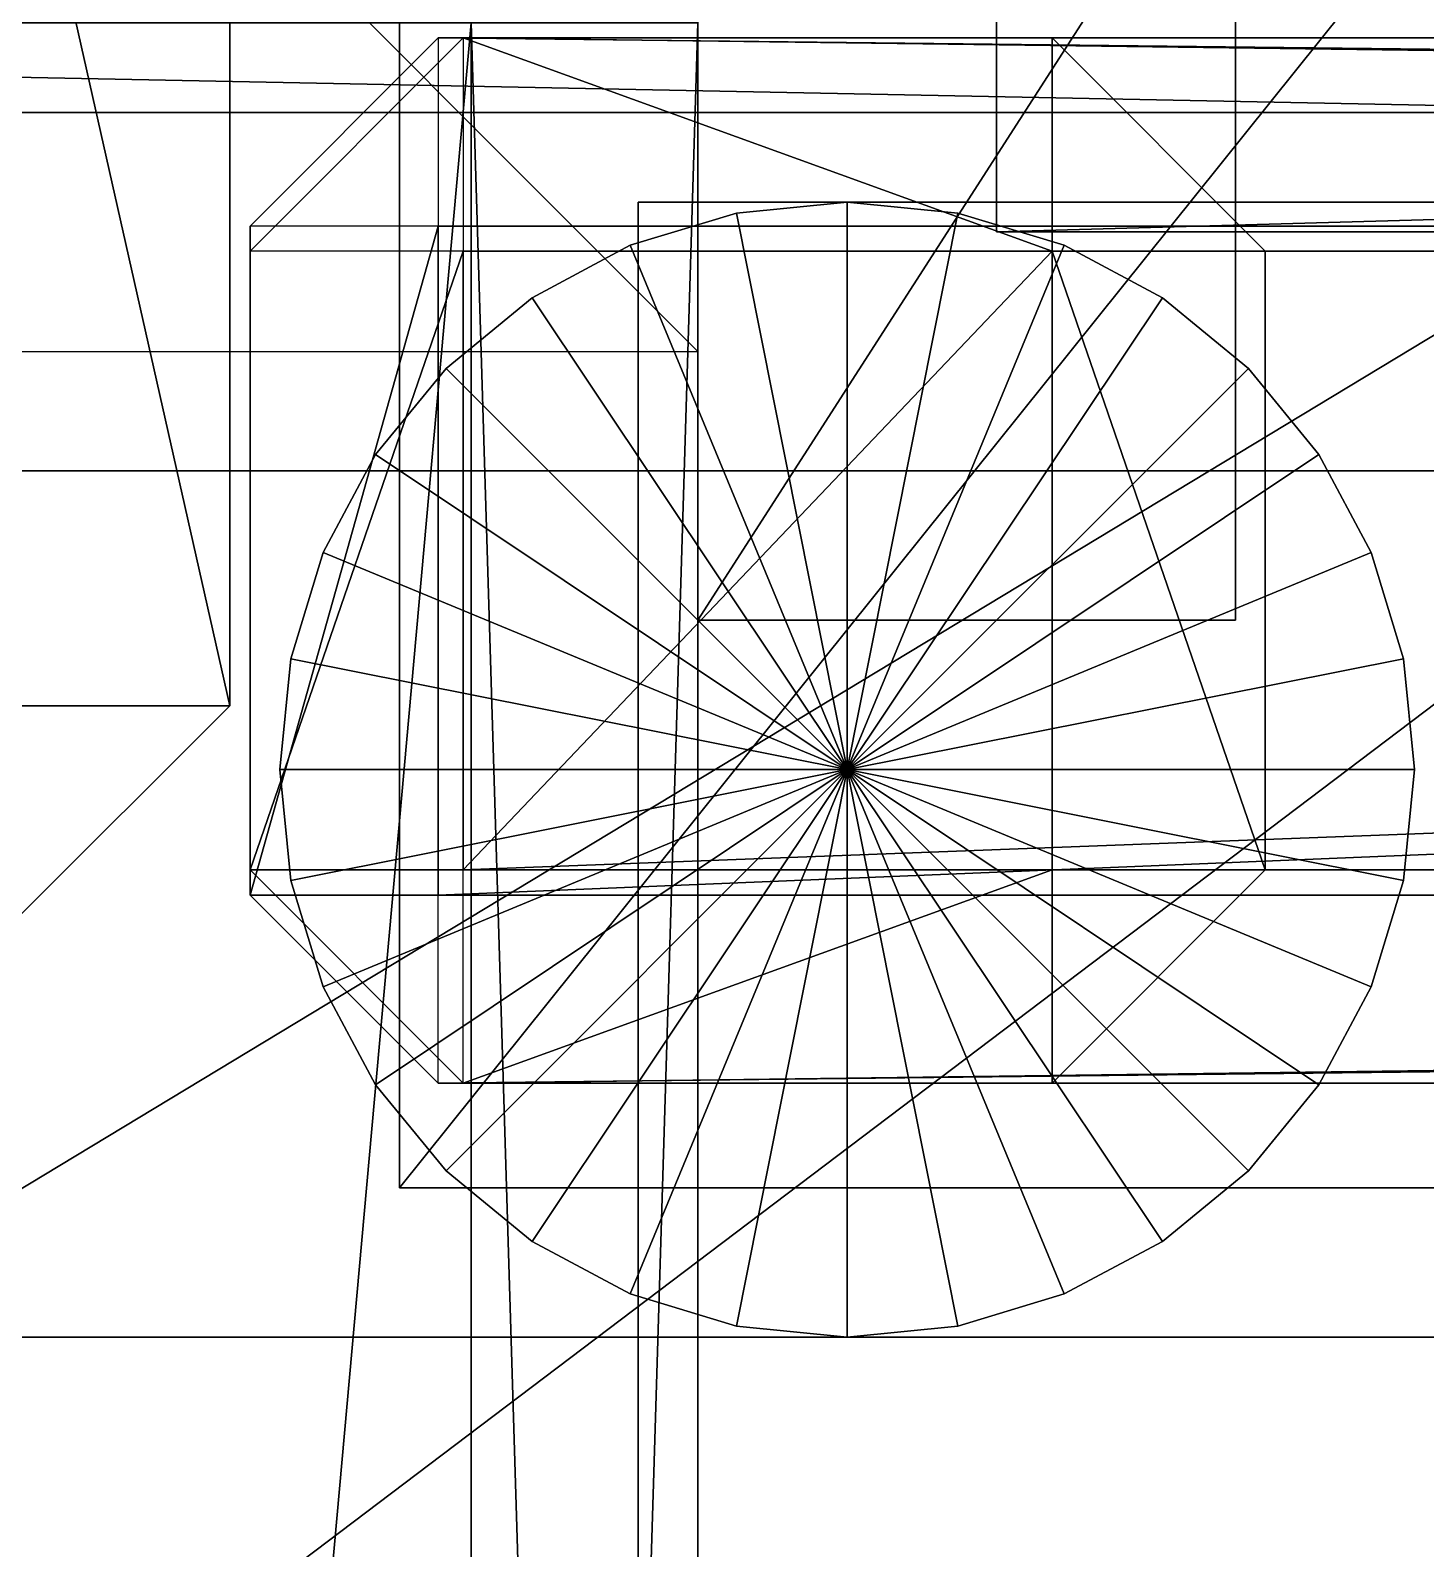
# Model space of a CAD drawing. Header units: millimetres. Extents: x -18 to 4450, y -985 to 970.
# Drawn here: x 1107.6 to 1154.4, y 778.9 to 829.8 of the extents above; entities that cross this region are included whole.
import ezdxf

# ---------------------------------------------------------------- set-up
doc = ezdxf.new("R2010")
doc.units = ezdxf.units.MM
for name, color, linetype in [('body__right_beltline_trim_front_door', 9, 'CONTINUOUS'), ('body__right_cowl_side_blend_surface', 40, 'CONTINUOUS'), ('body__right_door_outer_skin_tapered_surface', 40, 'CONTINUOUS'), ('body__right_door_vertical_shut_gap_front', 250, 'CONTINUOUS'), ('body__right_door_window_bottom_frame', 250, 'CONTINUOUS'), ('body__right_door_window_front_vertical_frame', 250, 'CONTINUOUS'), ('body__right_door_window_top_frame', 250, 'CONTINUOUS'), ('body__right_front_black_fender_flare_arc_1', 250, 'CONTINUOUS'), ('body__right_front_fender', 40, 'CONTINUOUS'), ('body__right_lower_door_hinge', 9, 'CONTINUOUS'), ('body__right_side_step_tread_strip_1', 9, 'CONTINUOUS'), ('body__right_upper_door_hinge', 9, 'CONTINUOUS'), ('hard_top__front_roof_header_overhang_skin', 7, 'CONTINUOUS'), ('mechanical_clearance__front_steering_lock_sweep_right', 7, 'CONTINUOUS'), ('running_gear__front_right_tire_tire', 250, 'CONTINUOUS')]:
    doc.layers.add(name, color=color, linetype=linetype)

msp = doc.modelspace()

# ---------------------------------------------------------------- linework, layer by layer
at = {"layer": 'body__right_beltline_trim_front_door'}
for points in [[(1139.999986, 823.000014, 1118.000031), (1139.999986, 823.000014, 1146.000028), (1139.999986, 845.000029, 1146.000028)], [(1139.999986, 823.000014, 1118.000031), (1139.999986, 845.000029, 1146.000028), (1139.999986, 845.000029, 1118.000031)], [(1139.999986, 823.000014, 1146.000028), (1919.999957, 823.000014, 1146.000028), (1919.999957, 845.000029, 1146.000028)], [(1139.999986, 823.000014, 1146.000028), (1919.999957, 845.000029, 1146.000028), (1139.999986, 845.000029, 1146.000028)], [(1139.999986, 823.000014, 1118.000031), (1139.999986, 845.000029, 1118.000031), (1919.999957, 845.000029, 1118.000031)], [(1139.999986, 823.000014, 1118.000031), (1919.999957, 845.000029, 1118.000031), (1919.999957, 823.000014, 1118.000031)], [(1139.999986, 823.000014, 1118.000031), (1919.999957, 823.000014, 1118.000031), (1919.999957, 823.000014, 1146.000028)], [(1139.999986, 823.000014, 1118.000031), (1919.999957, 823.000014, 1146.000028), (1139.999986, 823.000014, 1146.000028)]]:
    msp.add_3dface(points, dxfattribs=at)
at = {"layer": 'body__right_cowl_side_blend_surface'}
for points in [[(959.999979, 660.000026, 1116.000056), (959.999979, 814.999998, 1116.000056), (1164.999962, 814.999998, 1213.999987)], [(959.999979, 660.000026, 1116.000056), (1164.999962, 814.999998, 1213.999987), (1164.999962, 660.000026, 1213.999987)], [(959.999979, 660.000026, 1340.000033), (1164.999962, 660.000026, 1409.999967), (1164.999962, 814.999998, 1409.999967)], [(959.999979, 660.000026, 1340.000033), (1164.999962, 814.999998, 1409.999967), (959.999979, 814.999998, 1340.000033)], [(959.999979, 814.999998, 1116.000056), (959.999979, 814.999998, 1340.000033), (1164.999962, 814.999998, 1409.999967)], [(959.999979, 814.999998, 1116.000056), (1164.999962, 814.999998, 1409.999967), (1164.999962, 814.999998, 1213.999987)]]:
    msp.add_3dface(points, dxfattribs=at)
at = {"layer": 'body__right_door_outer_skin_tapered_surface'}
for points in [[(1128.000021, 734.000027, 748.000026), (1128.000021, 824.000001, 748.000026), (1937.999964, 824.000001, 748.000026)], [(1128.000021, 734.000027, 748.000026), (1937.999964, 824.000001, 748.000026), (1937.999964, 734.000027, 748.000026)], [(1128.000021, 734.000027, 1269.999981), (1937.999964, 734.000027, 1307.999969), (1937.999964, 824.000001, 1307.999969)], [(1128.000021, 734.000027, 1269.999981), (1937.999964, 824.000001, 1307.999969), (1128.000021, 824.000001, 1269.999981)], [(1128.000021, 734.000027, 748.000026), (1128.000021, 734.000027, 1269.999981), (1128.000021, 824.000001, 1269.999981)], [(1128.000021, 734.000027, 748.000026), (1128.000021, 824.000001, 1269.999981), (1128.000021, 824.000001, 748.000026)], [(1128.000021, 824.000001, 748.000026), (1128.000021, 824.000001, 1269.999981), (1937.999964, 824.000001, 1307.999969)], [(1128.000021, 824.000001, 748.000026), (1937.999964, 824.000001, 1307.999969), (1937.999964, 824.000001, 748.000026)]]:
    msp.add_3dface(points, dxfattribs=at)
at = {"layer": 'body__right_door_vertical_shut_gap_front'}
for points in [[(1129.999995, 810.000002, 779.999971), (1129.999995, 810.000002, 1559.999943), (1129.999995, 838, 1559.999943)], [(1129.999995, 810.000002, 779.999971), (1129.999995, 838, 1559.999943), (1129.999995, 838, 779.999971)], [(1129.999995, 810.000002, 1559.999943), (1148.000002, 810.000002, 1559.999943), (1148.000002, 838, 1559.999943)], [(1129.999995, 810.000002, 1559.999943), (1148.000002, 838, 1559.999943), (1129.999995, 838, 1559.999943)], [(1129.999995, 810.000002, 779.999971), (1129.999995, 838, 779.999971), (1148.000002, 838, 779.999971)], [(1129.999995, 810.000002, 779.999971), (1148.000002, 838, 779.999971), (1148.000002, 810.000002, 779.999971)], [(1148.000002, 810.000002, 779.999971), (1148.000002, 838, 779.999971), (1148.000002, 838, 1559.999943)], [(1148.000002, 810.000002, 779.999971), (1148.000002, 838, 1559.999943), (1148.000002, 810.000002, 1559.999943)], [(1129.999995, 810.000002, 779.999971), (1148.000002, 810.000002, 779.999971), (1148.000002, 810.000002, 1559.999943)], [(1129.999995, 810.000002, 779.999971), (1148.000002, 810.000002, 1559.999943), (1129.999995, 810.000002, 1559.999943)]]:
    msp.add_3dface(points, dxfattribs=at)
at = {"layer": 'body__right_door_window_bottom_frame'}
for points in [[(1115.00001, 823.199987, 1192.299962), (1121.299982, 829.50002, 1192.299962), (1121.299982, 829.50002, 1209.699988)], [(1115.00001, 823.199987, 1192.299962), (1121.299982, 829.50002, 1209.699988), (1115.00001, 823.199987, 1209.699988)], [(1115.00001, 823.199987, 1192.299962), (1121.299982, 829.50002, 1192.299962), (1121.299982, 823.199987, 1185.99999)], [(1115.00001, 823.199987, 1209.699988), (1121.299982, 829.50002, 1209.699988), (1121.299982, 823.199987, 1215.999961)], [(1121.299982, 829.50002, 1192.299962), (1121.299982, 829.50002, 1209.699988), (1668.69998, 829.50002, 1209.699988)], [(1121.299982, 829.50002, 1192.299962), (1668.69998, 829.50002, 1209.699988), (1668.69998, 829.50002, 1192.299962)], [(1121.299982, 829.50002, 1192.299962), (1121.299982, 823.199987, 1185.99999), (1668.69998, 823.199987, 1185.99999)], [(1121.299982, 829.50002, 1192.299962), (1668.69998, 823.199987, 1185.99999), (1668.69998, 829.50002, 1192.299962)], [(1121.299982, 829.50002, 1209.699988), (1121.299982, 823.199987, 1215.999961), (1668.69998, 823.199987, 1215.999961)], [(1121.299982, 829.50002, 1209.699988), (1668.69998, 823.199987, 1215.999961), (1668.69998, 829.50002, 1209.699988)], [(1115.00001, 800.800025, 1192.299962), (1115.00001, 800.800025, 1209.699988), (1115.00001, 823.199987, 1209.699988)], [(1115.00001, 800.800025, 1192.299962), (1115.00001, 823.199987, 1209.699988), (1115.00001, 823.199987, 1192.299962)], [(1115.00001, 800.800025, 1192.299962), (1121.299982, 800.800025, 1185.99999), (1121.299982, 823.199987, 1185.99999)], [(1115.00001, 800.800025, 1192.299962), (1121.299982, 823.199987, 1185.99999), (1115.00001, 823.199987, 1192.299962)], [(1115.00001, 800.800025, 1209.699988), (1121.299982, 800.800025, 1215.999961), (1121.299982, 823.199987, 1215.999961)], [(1115.00001, 800.800025, 1209.699988), (1121.299982, 823.199987, 1215.999961), (1115.00001, 823.199987, 1209.699988)], [(1121.299982, 800.800025, 1215.999961), (1668.69998, 800.800025, 1215.999961), (1668.69998, 823.199987, 1215.999961)], [(1121.299982, 800.800025, 1215.999961), (1668.69998, 823.199987, 1215.999961), (1121.299982, 823.199987, 1215.999961)], [(1121.299982, 800.800025, 1185.99999), (1121.299982, 823.199987, 1185.99999), (1668.69998, 823.199987, 1185.99999)], [(1121.299982, 800.800025, 1185.99999), (1668.69998, 823.199987, 1185.99999), (1668.69998, 800.800025, 1185.99999)], [(1115.00001, 800.800025, 1192.299962), (1121.299982, 794.499993, 1192.299962), (1121.299982, 794.499993, 1209.699988)], [(1115.00001, 800.800025, 1192.299962), (1121.299982, 794.499993, 1209.699988), (1115.00001, 800.800025, 1209.699988)], [(1115.00001, 800.800025, 1192.299962), (1121.299982, 794.499993, 1192.299962), (1121.299982, 800.800025, 1185.99999)], [(1115.00001, 800.800025, 1209.699988), (1121.299982, 794.499993, 1209.699988), (1121.299982, 800.800025, 1215.999961)], [(1121.299982, 794.499993, 1192.299962), (1121.299982, 800.800025, 1185.99999), (1668.69998, 800.800025, 1185.99999)], [(1121.299982, 794.499993, 1192.299962), (1668.69998, 800.800025, 1185.99999), (1668.69998, 794.499993, 1192.299962)], [(1121.299982, 794.499993, 1209.699988), (1121.299982, 800.800025, 1215.999961), (1668.69998, 800.800025, 1215.999961)], [(1121.299982, 794.499993, 1209.699988), (1668.69998, 800.800025, 1215.999961), (1668.69998, 794.499993, 1209.699988)], [(1121.299982, 794.499993, 1192.299962), (1668.69998, 794.499993, 1192.299962), (1668.69998, 794.499993, 1209.699988)], [(1121.299982, 794.499993, 1192.299962), (1668.69998, 794.499993, 1209.699988), (1121.299982, 794.499993, 1209.699988)]]:
    msp.add_3dface(points, dxfattribs=at)
at = {"layer": 'body__right_door_window_front_vertical_frame'}
for points in [[(1115.00001, 822.359979, 1199.139953), (1122.14005, 829.50002, 1199.139953), (1122.14005, 829.50002, 1569.859982)], [(1115.00001, 822.359979, 1199.139953), (1122.14005, 829.50002, 1569.859982), (1115.00001, 822.359979, 1569.859982)], [(1115.00001, 822.359979, 1199.139953), (1122.14005, 829.50002, 1199.139953), (1122.14005, 822.359979, 1192.000031)], [(1115.00001, 822.359979, 1569.859982), (1122.14005, 829.50002, 1569.859982), (1122.14005, 822.359979, 1577.000022)], [(1122.14005, 829.50002, 1199.139953), (1122.14005, 829.50002, 1569.859982), (1141.860008, 829.50002, 1569.859982)], [(1122.14005, 829.50002, 1199.139953), (1141.860008, 829.50002, 1569.859982), (1141.860008, 829.50002, 1199.139953)], [(1122.14005, 829.50002, 1199.139953), (1122.14005, 822.359979, 1192.000031), (1141.860008, 822.359979, 1192.000031)], [(1122.14005, 829.50002, 1199.139953), (1141.860008, 822.359979, 1192.000031), (1141.860008, 829.50002, 1199.139953)], [(1122.14005, 829.50002, 1569.859982), (1122.14005, 822.359979, 1577.000022), (1141.860008, 822.359979, 1577.000022)], [(1122.14005, 829.50002, 1569.859982), (1141.860008, 822.359979, 1577.000022), (1141.860008, 829.50002, 1569.859982)], [(1149.000049, 822.359979, 1199.139953), (1141.860008, 829.50002, 1199.139953), (1141.860008, 829.50002, 1569.859982)], [(1149.000049, 822.359979, 1199.139953), (1141.860008, 829.50002, 1569.859982), (1149.000049, 822.359979, 1569.859982)], [(1149.000049, 822.359979, 1199.139953), (1141.860008, 829.50002, 1199.139953), (1141.860008, 822.359979, 1192.000031)], [(1149.000049, 822.359979, 1569.859982), (1141.860008, 829.50002, 1569.859982), (1141.860008, 822.359979, 1577.000022)], [(1115.00001, 801.639974, 1199.139953), (1115.00001, 801.639974, 1569.859982), (1115.00001, 822.359979, 1569.859982)], [(1115.00001, 801.639974, 1199.139953), (1115.00001, 822.359979, 1569.859982), (1115.00001, 822.359979, 1199.139953)], [(1115.00001, 801.639974, 1199.139953), (1122.14005, 801.639974, 1192.000031), (1122.14005, 822.359979, 1192.000031)], [(1115.00001, 801.639974, 1199.139953), (1122.14005, 822.359979, 1192.000031), (1115.00001, 822.359979, 1199.139953)], [(1115.00001, 801.639974, 1569.859982), (1122.14005, 801.639974, 1577.000022), (1122.14005, 822.359979, 1577.000022)], [(1115.00001, 801.639974, 1569.859982), (1122.14005, 822.359979, 1577.000022), (1115.00001, 822.359979, 1569.859982)], [(1122.14005, 801.639974, 1577.000022), (1141.860008, 801.639974, 1577.000022), (1141.860008, 822.359979, 1577.000022)], [(1122.14005, 801.639974, 1577.000022), (1141.860008, 822.359979, 1577.000022), (1122.14005, 822.359979, 1577.000022)], [(1122.14005, 801.639974, 1192.000031), (1122.14005, 822.359979, 1192.000031), (1141.860008, 822.359979, 1192.000031)], [(1122.14005, 801.639974, 1192.000031), (1141.860008, 822.359979, 1192.000031), (1141.860008, 801.639974, 1192.000031)], [(1149.000049, 801.639974, 1199.139953), (1141.860008, 801.639974, 1192.000031), (1141.860008, 822.359979, 1192.000031)], [(1149.000049, 801.639974, 1199.139953), (1141.860008, 822.359979, 1192.000031), (1149.000049, 822.359979, 1199.139953)], [(1149.000049, 801.639974, 1569.859982), (1141.860008, 801.639974, 1577.000022), (1141.860008, 822.359979, 1577.000022)], [(1149.000049, 801.639974, 1569.859982), (1141.860008, 822.359979, 1577.000022), (1149.000049, 822.359979, 1569.859982)], [(1149.000049, 801.639974, 1199.139953), (1149.000049, 822.359979, 1199.139953), (1149.000049, 822.359979, 1569.859982)], [(1149.000049, 801.639974, 1199.139953), (1149.000049, 822.359979, 1569.859982), (1149.000049, 801.639974, 1569.859982)], [(1115.00001, 801.639974, 1199.139953), (1122.14005, 794.499993, 1199.139953), (1122.14005, 794.499993, 1569.859982)], [(1115.00001, 801.639974, 1199.139953), (1122.14005, 794.499993, 1569.859982), (1115.00001, 801.639974, 1569.859982)], [(1115.00001, 801.639974, 1199.139953), (1122.14005, 794.499993, 1199.139953), (1122.14005, 801.639974, 1192.000031)], [(1115.00001, 801.639974, 1569.859982), (1122.14005, 794.499993, 1569.859982), (1122.14005, 801.639974, 1577.000022)], [(1122.14005, 794.499993, 1199.139953), (1122.14005, 801.639974, 1192.000031), (1141.860008, 801.639974, 1192.000031)], [(1122.14005, 794.499993, 1199.139953), (1141.860008, 801.639974, 1192.000031), (1141.860008, 794.499993, 1199.139953)], [(1122.14005, 794.499993, 1569.859982), (1122.14005, 801.639974, 1577.000022), (1141.860008, 801.639974, 1577.000022)], [(1122.14005, 794.499993, 1569.859982), (1141.860008, 801.639974, 1577.000022), (1141.860008, 794.499993, 1569.859982)], [(1149.000049, 801.639974, 1199.139953), (1141.860008, 794.499993, 1199.139953), (1141.860008, 794.499993, 1569.859982)], [(1149.000049, 801.639974, 1199.139953), (1141.860008, 794.499993, 1569.859982), (1149.000049, 801.639974, 1569.859982)], [(1149.000049, 801.639974, 1199.139953), (1141.860008, 794.499993, 1199.139953), (1141.860008, 801.639974, 1192.000031)], [(1149.000049, 801.639974, 1569.859982), (1141.860008, 794.499993, 1569.859982), (1141.860008, 801.639974, 1577.000022)], [(1122.14005, 794.499993, 1199.139953), (1141.860008, 794.499993, 1199.139953), (1141.860008, 794.499993, 1569.859982)], [(1122.14005, 794.499993, 1199.139953), (1141.860008, 794.499993, 1569.859982), (1122.14005, 794.499993, 1569.859982)]]:
    msp.add_3dface(points, dxfattribs=at)
at = {"layer": 'body__right_door_window_top_frame'}
for points in [[(1115.00001, 822.359979, 1553.140044), (1122.14005, 829.50002, 1553.140044), (1122.14005, 829.50002, 1572.860003)], [(1115.00001, 822.359979, 1553.140044), (1122.14005, 829.50002, 1572.860003), (1115.00001, 822.359979, 1572.860003)], [(1115.00001, 822.359979, 1553.140044), (1122.14005, 829.50002, 1553.140044), (1122.14005, 822.359979, 1546.000004)], [(1115.00001, 822.359979, 1572.860003), (1122.14005, 829.50002, 1572.860003), (1122.14005, 822.359979, 1580.000043)], [(1122.14005, 829.50002, 1553.140044), (1122.14005, 829.50002, 1572.860003), (1667.860031, 829.50002, 1572.860003)], [(1122.14005, 829.50002, 1553.140044), (1667.860031, 829.50002, 1572.860003), (1667.860031, 829.50002, 1553.140044)], [(1122.14005, 829.50002, 1553.140044), (1122.14005, 822.359979, 1546.000004), (1667.860031, 822.359979, 1546.000004)], [(1122.14005, 829.50002, 1553.140044), (1667.860031, 822.359979, 1546.000004), (1667.860031, 829.50002, 1553.140044)], [(1122.14005, 829.50002, 1572.860003), (1122.14005, 822.359979, 1580.000043), (1667.860031, 822.359979, 1580.000043)], [(1122.14005, 829.50002, 1572.860003), (1667.860031, 822.359979, 1580.000043), (1667.860031, 829.50002, 1572.860003)], [(1115.00001, 801.639974, 1553.140044), (1115.00001, 801.639974, 1572.860003), (1115.00001, 822.359979, 1572.860003)], [(1115.00001, 801.639974, 1553.140044), (1115.00001, 822.359979, 1572.860003), (1115.00001, 822.359979, 1553.140044)], [(1115.00001, 801.639974, 1553.140044), (1122.14005, 801.639974, 1546.000004), (1122.14005, 822.359979, 1546.000004)], [(1115.00001, 801.639974, 1553.140044), (1122.14005, 822.359979, 1546.000004), (1115.00001, 822.359979, 1553.140044)], [(1115.00001, 801.639974, 1572.860003), (1122.14005, 801.639974, 1580.000043), (1122.14005, 822.359979, 1580.000043)], [(1115.00001, 801.639974, 1572.860003), (1122.14005, 822.359979, 1580.000043), (1115.00001, 822.359979, 1572.860003)], [(1122.14005, 801.639974, 1580.000043), (1667.860031, 801.639974, 1580.000043), (1667.860031, 822.359979, 1580.000043)], [(1122.14005, 801.639974, 1580.000043), (1667.860031, 822.359979, 1580.000043), (1122.14005, 822.359979, 1580.000043)], [(1122.14005, 801.639974, 1546.000004), (1122.14005, 822.359979, 1546.000004), (1667.860031, 822.359979, 1546.000004)], [(1122.14005, 801.639974, 1546.000004), (1667.860031, 822.359979, 1546.000004), (1667.860031, 801.639974, 1546.000004)], [(1115.00001, 801.639974, 1553.140044), (1122.14005, 794.499993, 1553.140044), (1122.14005, 794.499993, 1572.860003)], [(1115.00001, 801.639974, 1553.140044), (1122.14005, 794.499993, 1572.860003), (1115.00001, 801.639974, 1572.860003)], [(1115.00001, 801.639974, 1553.140044), (1122.14005, 794.499993, 1553.140044), (1122.14005, 801.639974, 1546.000004)], [(1115.00001, 801.639974, 1572.860003), (1122.14005, 794.499993, 1572.860003), (1122.14005, 801.639974, 1580.000043)], [(1122.14005, 794.499993, 1553.140044), (1122.14005, 801.639974, 1546.000004), (1667.860031, 801.639974, 1546.000004)], [(1122.14005, 794.499993, 1553.140044), (1667.860031, 801.639974, 1546.000004), (1667.860031, 794.499993, 1553.140044)], [(1122.14005, 794.499993, 1572.860003), (1122.14005, 801.639974, 1580.000043), (1667.860031, 801.639974, 1580.000043)], [(1122.14005, 794.499993, 1572.860003), (1667.860031, 801.639974, 1580.000043), (1667.860031, 794.499993, 1572.860003)], [(1122.14005, 794.499993, 1553.140044), (1667.860031, 794.499993, 1553.140044), (1667.860031, 794.499993, 1572.860003)], [(1122.14005, 794.499993, 1553.140044), (1667.860031, 794.499993, 1572.860003), (1122.14005, 794.499993, 1572.860003)]]:
    msp.add_3dface(points, dxfattribs=at)
at = {"layer": 'body__right_front_black_fender_flare_arc_1'}
for points in [[(1114.320159, 807.139993, 555.886447), (1107.180238, 807.139993, 548.746467), (1107.180238, 838.859975, 548.746467)], [(1114.320159, 807.139993, 555.886447), (1107.180238, 838.859975, 548.746467), (1114.320159, 838.859975, 555.886447)], [(1114.320159, 807.139993, 575.606465), (1107.180238, 807.139993, 582.746446), (1107.180238, 838.859975, 582.746446)], [(1114.320159, 807.139993, 575.606465), (1107.180238, 838.859975, 582.746446), (1114.320159, 838.859975, 575.606465)], [(1114.320159, 807.139993, 555.886447), (1114.320159, 838.859975, 555.886447), (1114.320159, 838.859975, 575.606465)], [(1114.320159, 807.139993, 555.886447), (1114.320159, 838.859975, 575.606465), (1114.320159, 807.139993, 575.606465)], [(1114.320159, 807.139993, 555.886447), (1107.180238, 800.000012, 555.886447), (1107.180238, 800.000012, 575.606465)], [(1114.320159, 807.139993, 555.886447), (1107.180238, 800.000012, 575.606465), (1114.320159, 807.139993, 575.606465)], [(1114.320159, 807.139993, 555.886447), (1107.180238, 800.000012, 555.886447), (1107.180238, 807.139993, 548.746467)], [(1114.320159, 807.139993, 575.606465), (1107.180238, 800.000012, 575.606465), (1107.180238, 807.139993, 582.746446)]]:
    msp.add_3dface(points, dxfattribs=at)
at = {"layer": 'body__right_front_fender'}
for points in [[(1129.999995, 819.000006, 796.000004), (1093.999982, 855.000019, 796.000004), (1093.999982, 855.000019, 984.000027)], [(1129.999995, 819.000006, 796.000004), (1093.999982, 855.000019, 984.000027), (1129.999995, 819.000006, 984.000027)], [(1129.999995, 819.000006, 796.000004), (1093.999982, 855.000019, 796.000004), (1093.999982, 819.000006, 759.99999)], [(1129.999995, 819.000006, 984.000027), (1093.999982, 855.000019, 984.000027), (1093.999982, 819.000006, 1019.999981)], [(1129.999995, 620.999992, 796.000004), (1093.999982, 620.999992, 759.99999), (1093.999982, 819.000006, 759.99999)], [(1129.999995, 620.999992, 796.000004), (1093.999982, 819.000006, 759.99999), (1129.999995, 819.000006, 796.000004)], [(1129.999995, 620.999992, 984.000027), (1093.999982, 620.999992, 1019.999981), (1093.999982, 819.000006, 1019.999981)], [(1129.999995, 620.999992, 984.000027), (1093.999982, 819.000006, 1019.999981), (1129.999995, 819.000006, 984.000027)], [(1129.999995, 620.999992, 796.000004), (1129.999995, 819.000006, 796.000004), (1129.999995, 819.000006, 984.000027)], [(1129.999995, 620.999992, 796.000004), (1129.999995, 819.000006, 984.000027), (1129.999995, 620.999992, 984.000027)]]:
    msp.add_3dface(points, dxfattribs=at)
at = {"layer": 'body__right_lower_door_hinge'}
for points in [[(1134.99999, 824.000001, 777.499974), (1134.99999, 824.000001, 922.500014), (1131.293297, 823.634923, 922.500014)], [(1134.99999, 824.000001, 777.499974), (1131.293297, 823.634923, 922.500014), (1131.293297, 823.634923, 777.499974)], [(1134.99999, 805.000007, 777.499974), (1131.293297, 823.634923, 777.499974), (1134.99999, 824.000001, 777.499974)], [(1134.99999, 805.000007, 922.500014), (1134.99999, 824.000001, 922.500014), (1131.293297, 823.634923, 922.500014)], [(1138.706684, 823.634923, 777.499974), (1138.706684, 823.634923, 922.500014), (1134.99999, 824.000001, 922.500014)], [(1138.706684, 823.634923, 777.499974), (1134.99999, 824.000001, 922.500014), (1134.99999, 824.000001, 777.499974)], [(1134.99999, 805.000007, 777.499974), (1134.99999, 824.000001, 777.499974), (1138.706684, 823.634923, 777.499974)], [(1134.99999, 805.000007, 922.500014), (1138.706684, 823.634923, 922.500014), (1134.99999, 824.000001, 922.500014)], [(1131.293297, 823.634923, 777.499974), (1131.293297, 823.634923, 922.500014), (1127.729058, 822.553694, 922.500014)], [(1131.293297, 823.634923, 777.499974), (1127.729058, 822.553694, 922.500014), (1127.729058, 822.553694, 777.499974)], [(1134.99999, 805.000007, 777.499974), (1127.729058, 822.553694, 777.499974), (1131.293297, 823.634923, 777.499974)], [(1134.99999, 805.000007, 922.500014), (1131.293297, 823.634923, 922.500014), (1127.729058, 822.553694, 922.500014)], [(1134.99999, 805.000007, 777.499974), (1138.706684, 823.634923, 777.499974), (1142.271042, 822.553694, 777.499974)], [(1134.99999, 805.000007, 922.500014), (1142.271042, 822.553694, 922.500014), (1138.706684, 823.634923, 922.500014)], [(1142.271042, 822.553694, 777.499974), (1142.271042, 822.553694, 922.500014), (1138.706684, 823.634923, 922.500014)], [(1142.271042, 822.553694, 777.499974), (1138.706684, 823.634923, 922.500014), (1138.706684, 823.634923, 777.499974)], [(1127.729058, 822.553694, 777.499974), (1127.729058, 822.553694, 922.500014), (1124.444127, 820.79792, 922.500014)], [(1127.729058, 822.553694, 777.499974), (1124.444127, 820.79792, 922.500014), (1124.444127, 820.79792, 777.499974)], [(1134.99999, 805.000007, 777.499974), (1124.444127, 820.79792, 777.499974), (1127.729058, 822.553694, 777.499974)], [(1134.99999, 805.000007, 922.500014), (1127.729058, 822.553694, 922.500014), (1124.444127, 820.79792, 922.500014)], [(1134.99999, 805.000007, 777.499974), (1142.271042, 822.553694, 777.499974), (1145.555854, 820.79792, 777.499974)], [(1134.99999, 805.000007, 922.500014), (1145.555854, 820.79792, 922.500014), (1142.271042, 822.553694, 922.500014)], [(1145.555854, 820.79792, 777.499974), (1145.555854, 820.79792, 922.500014), (1142.271042, 822.553694, 922.500014)], [(1145.555854, 820.79792, 777.499974), (1142.271042, 822.553694, 922.500014), (1142.271042, 822.553694, 777.499974)], [(1124.444127, 820.79792, 777.499974), (1124.444127, 820.79792, 922.500014), (1121.564984, 818.435013, 922.500014)], [(1124.444127, 820.79792, 777.499974), (1121.564984, 818.435013, 922.500014), (1121.564984, 818.435013, 777.499974)], [(1134.99999, 805.000007, 777.499974), (1121.564984, 818.435013, 777.499974), (1124.444127, 820.79792, 777.499974)], [(1134.99999, 805.000007, 922.500014), (1124.444127, 820.79792, 922.500014), (1121.564984, 818.435013, 922.500014)], [(1134.99999, 805.000007, 777.499974), (1145.555854, 820.79792, 777.499974), (1148.434997, 818.435013, 777.499974)], [(1134.99999, 805.000007, 922.500014), (1148.434997, 818.435013, 922.500014), (1145.555854, 820.79792, 922.500014)], [(1148.434997, 818.435013, 777.499974), (1148.434997, 818.435013, 922.500014), (1145.555854, 820.79792, 922.500014)], [(1148.434997, 818.435013, 777.499974), (1145.555854, 820.79792, 922.500014), (1145.555854, 820.79792, 777.499974)], [(1121.564984, 818.435013, 777.499974), (1121.564984, 818.435013, 922.500014), (1119.202018, 815.555811, 922.500014)], [(1121.564984, 818.435013, 777.499974), (1119.202018, 815.555811, 922.500014), (1119.202018, 815.555811, 777.499974)], [(1134.99999, 805.000007, 777.499974), (1119.202018, 815.555811, 777.499974), (1121.564984, 818.435013, 777.499974)], [(1134.99999, 805.000007, 922.500014), (1121.564984, 818.435013, 922.500014), (1119.202018, 815.555811, 922.500014)], [(1134.99999, 805.000007, 777.499974), (1148.434997, 818.435013, 777.499974), (1150.797963, 815.555811, 777.499974)], [(1134.99999, 805.000007, 922.500014), (1150.797963, 815.555811, 922.500014), (1148.434997, 818.435013, 922.500014)], [(1150.797963, 815.555811, 777.499974), (1150.797963, 815.555811, 922.500014), (1148.434997, 818.435013, 922.500014)], [(1150.797963, 815.555811, 777.499974), (1148.434997, 818.435013, 922.500014), (1148.434997, 818.435013, 777.499974)], [(1119.202018, 815.555811, 777.499974), (1119.202018, 815.555811, 922.500014), (1117.446303, 812.270999, 922.500014)], [(1119.202018, 815.555811, 777.499974), (1117.446303, 812.270999, 922.500014), (1117.446303, 812.270999, 777.499974)], [(1134.99999, 805.000007, 777.499974), (1117.446303, 812.270999, 777.499974), (1119.202018, 815.555811, 777.499974)], [(1134.99999, 805.000007, 922.500014), (1119.202018, 815.555811, 922.500014), (1117.446303, 812.270999, 922.500014)], [(1134.99999, 805.000007, 777.499974), (1150.797963, 815.555811, 777.499974), (1152.553678, 812.270999, 777.499974)], [(1134.99999, 805.000007, 922.500014), (1152.553678, 812.270999, 922.500014), (1150.797963, 815.555811, 922.500014)], [(1152.553678, 812.270999, 777.499974), (1152.553678, 812.270999, 922.500014), (1150.797963, 815.555811, 922.500014)], [(1152.553678, 812.270999, 777.499974), (1150.797963, 815.555811, 922.500014), (1150.797963, 815.555811, 777.499974)], [(1117.446303, 812.270999, 777.499974), (1117.446303, 812.270999, 922.500014), (1116.365075, 808.706701, 922.500014)], [(1117.446303, 812.270999, 777.499974), (1116.365075, 808.706701, 922.500014), (1116.365075, 808.706701, 777.499974)], [(1134.99999, 805.000007, 777.499974), (1116.365075, 808.706701, 777.499974), (1117.446303, 812.270999, 777.499974)], [(1134.99999, 805.000007, 922.500014), (1117.446303, 812.270999, 922.500014), (1116.365075, 808.706701, 922.500014)], [(1134.99999, 805.000007, 777.499974), (1152.553678, 812.270999, 777.499974), (1153.634906, 808.706701, 777.499974)], [(1134.99999, 805.000007, 922.500014), (1153.634906, 808.706701, 922.500014), (1152.553678, 812.270999, 922.500014)], [(1153.634906, 808.706701, 777.499974), (1153.634906, 808.706701, 922.500014), (1152.553678, 812.270999, 922.500014)], [(1153.634906, 808.706701, 777.499974), (1152.553678, 812.270999, 922.500014), (1152.553678, 812.270999, 777.499974)], [(1116.365075, 808.706701, 777.499974), (1116.365075, 808.706701, 922.500014), (1116.000056, 805.000007, 922.500014)], [(1116.365075, 808.706701, 777.499974), (1116.000056, 805.000007, 922.500014), (1116.000056, 805.000007, 777.499974)], [(1134.99999, 805.000007, 777.499974), (1116.000056, 805.000007, 777.499974), (1116.365075, 808.706701, 777.499974)], [(1134.99999, 805.000007, 922.500014), (1116.365075, 808.706701, 922.500014), (1116.000056, 805.000007, 922.500014)], [(1134.99999, 805.000007, 777.499974), (1153.634906, 808.706701, 777.499974), (1154.000044, 805.000007, 777.499974)], [(1134.99999, 805.000007, 922.500014), (1154.000044, 805.000007, 922.500014), (1153.634906, 808.706701, 922.500014)], [(1154.000044, 805.000007, 777.499974), (1154.000044, 805.000007, 922.500014), (1153.634906, 808.706701, 922.500014)], [(1154.000044, 805.000007, 777.499974), (1153.634906, 808.706701, 922.500014), (1153.634906, 808.706701, 777.499974)], [(1116.000056, 805.000007, 777.499974), (1116.000056, 805.000007, 922.500014), (1116.365075, 801.293314, 922.500014)], [(1116.000056, 805.000007, 777.499974), (1116.365075, 801.293314, 922.500014), (1116.365075, 801.293314, 777.499974)], [(1134.99999, 805.000007, 777.499974), (1116.365075, 801.293314, 777.499974), (1116.000056, 805.000007, 777.499974)], [(1134.99999, 805.000007, 922.500014), (1116.000056, 805.000007, 922.500014), (1116.365075, 801.293314, 922.500014)], [(1134.99999, 805.000007, 777.499974), (1117.446303, 797.729015, 777.499974), (1116.365075, 801.293314, 777.499974)], [(1134.99999, 805.000007, 922.500014), (1116.365075, 801.293314, 922.500014), (1117.446303, 797.729015, 922.500014)], [(1134.99999, 805.000007, 777.499974), (1119.202018, 794.444144, 777.499974), (1117.446303, 797.729015, 777.499974)], [(1134.99999, 805.000007, 922.500014), (1117.446303, 797.729015, 922.500014), (1119.202018, 794.444144, 922.500014)], [(1134.99999, 805.000007, 777.499974), (1121.564984, 791.564941, 777.499974), (1119.202018, 794.444144, 777.499974)], [(1134.99999, 805.000007, 922.500014), (1119.202018, 794.444144, 922.500014), (1121.564984, 791.564941, 922.500014)], [(1134.99999, 805.000007, 777.499974), (1124.444127, 789.202094, 777.499974), (1121.564984, 791.564941, 777.499974)], [(1134.99999, 805.000007, 922.500014), (1121.564984, 791.564941, 922.500014), (1124.444127, 789.202094, 922.500014)], [(1134.99999, 805.000007, 777.499974), (1127.729058, 787.44626, 777.499974), (1124.444127, 789.202094, 777.499974)], [(1134.99999, 805.000007, 922.500014), (1124.444127, 789.202094, 922.500014), (1127.729058, 787.44626, 922.500014)], [(1134.99999, 805.000007, 777.499974), (1131.293297, 786.365092, 777.499974), (1127.729058, 787.44626, 777.499974)], [(1134.99999, 805.000007, 922.500014), (1127.729058, 787.44626, 922.500014), (1131.293297, 786.365092, 922.500014)], [(1134.99999, 805.000007, 777.499974), (1134.99999, 786.000013, 777.499974), (1131.293297, 786.365092, 777.499974)], [(1134.99999, 805.000007, 922.500014), (1131.293297, 786.365092, 922.500014), (1134.99999, 786.000013, 922.500014)], [(1134.99999, 805.000007, 777.499974), (1138.706684, 786.365092, 777.499974), (1134.99999, 786.000013, 777.499974)], [(1134.99999, 805.000007, 922.500014), (1134.99999, 786.000013, 922.500014), (1138.706684, 786.365092, 922.500014)], [(1134.99999, 805.000007, 777.499974), (1142.271042, 787.44626, 777.499974), (1138.706684, 786.365092, 777.499974)], [(1134.99999, 805.000007, 922.500014), (1138.706684, 786.365092, 922.500014), (1142.271042, 787.44626, 922.500014)], [(1134.99999, 805.000007, 777.499974), (1145.555854, 789.202094, 777.499974), (1142.271042, 787.44626, 777.499974)], [(1134.99999, 805.000007, 922.500014), (1142.271042, 787.44626, 922.500014), (1145.555854, 789.202094, 922.500014)], [(1134.99999, 805.000007, 777.499974), (1148.434997, 791.564941, 777.499974), (1145.555854, 789.202094, 777.499974)], [(1134.99999, 805.000007, 922.500014), (1145.555854, 789.202094, 922.500014), (1148.434997, 791.564941, 922.500014)], [(1134.99999, 805.000007, 777.499974), (1150.797963, 794.444144, 777.499974), (1148.434997, 791.564941, 777.499974)], [(1134.99999, 805.000007, 922.500014), (1148.434997, 791.564941, 922.500014), (1150.797963, 794.444144, 922.500014)], [(1134.99999, 805.000007, 777.499974), (1152.553678, 797.729015, 777.499974), (1150.797963, 794.444144, 777.499974)], [(1134.99999, 805.000007, 922.500014), (1150.797963, 794.444144, 922.500014), (1152.553678, 797.729015, 922.500014)], [(1134.99999, 805.000007, 777.499974), (1153.634906, 801.293314, 777.499974), (1152.553678, 797.729015, 777.499974)], [(1134.99999, 805.000007, 922.500014), (1152.553678, 797.729015, 922.500014), (1153.634906, 801.293314, 922.500014)], [(1134.99999, 805.000007, 777.499974), (1154.000044, 805.000007, 777.499974), (1153.634906, 801.293314, 777.499974)], [(1134.99999, 805.000007, 922.500014), (1153.634906, 801.293314, 922.500014), (1154.000044, 805.000007, 922.500014)], [(1153.634906, 801.293314, 777.499974), (1153.634906, 801.293314, 922.500014), (1154.000044, 805.000007, 922.500014)], [(1153.634906, 801.293314, 777.499974), (1154.000044, 805.000007, 922.500014), (1154.000044, 805.000007, 777.499974)], [(1116.365075, 801.293314, 777.499974), (1116.365075, 801.293314, 922.500014), (1117.446303, 797.729015, 922.500014)], [(1116.365075, 801.293314, 777.499974), (1117.446303, 797.729015, 922.500014), (1117.446303, 797.729015, 777.499974)], [(1152.553678, 797.729015, 777.499974), (1152.553678, 797.729015, 922.500014), (1153.634906, 801.293314, 922.500014)], [(1152.553678, 797.729015, 777.499974), (1153.634906, 801.293314, 922.500014), (1153.634906, 801.293314, 777.499974)], [(1117.446303, 797.729015, 777.499974), (1117.446303, 797.729015, 922.500014), (1119.202018, 794.444144, 922.500014)], [(1117.446303, 797.729015, 777.499974), (1119.202018, 794.444144, 922.500014), (1119.202018, 794.444144, 777.499974)], [(1150.797963, 794.444144, 777.499974), (1150.797963, 794.444144, 922.500014), (1152.553678, 797.729015, 922.500014)], [(1150.797963, 794.444144, 777.499974), (1152.553678, 797.729015, 922.500014), (1152.553678, 797.729015, 777.499974)], [(1119.202018, 794.444144, 777.499974), (1119.202018, 794.444144, 922.500014), (1121.564984, 791.564941, 922.500014)], [(1119.202018, 794.444144, 777.499974), (1121.564984, 791.564941, 922.500014), (1121.564984, 791.564941, 777.499974)], [(1148.434997, 791.564941, 777.499974), (1148.434997, 791.564941, 922.500014), (1150.797963, 794.444144, 922.500014)], [(1148.434997, 791.564941, 777.499974), (1150.797963, 794.444144, 922.500014), (1150.797963, 794.444144, 777.499974)], [(1121.564984, 791.564941, 777.499974), (1121.564984, 791.564941, 922.500014), (1124.444127, 789.202094, 922.500014)], [(1121.564984, 791.564941, 777.499974), (1124.444127, 789.202094, 922.500014), (1124.444127, 789.202094, 777.499974)], [(1145.555854, 789.202094, 777.499974), (1145.555854, 789.202094, 922.500014), (1148.434997, 791.564941, 922.500014)], [(1145.555854, 789.202094, 777.499974), (1148.434997, 791.564941, 922.500014), (1148.434997, 791.564941, 777.499974)], [(1124.444127, 789.202094, 777.499974), (1124.444127, 789.202094, 922.500014), (1127.729058, 787.44626, 922.500014)], [(1124.444127, 789.202094, 777.499974), (1127.729058, 787.44626, 922.500014), (1127.729058, 787.44626, 777.499974)], [(1142.271042, 787.44626, 777.499974), (1142.271042, 787.44626, 922.500014), (1145.555854, 789.202094, 922.500014)], [(1142.271042, 787.44626, 777.499974), (1145.555854, 789.202094, 922.500014), (1145.555854, 789.202094, 777.499974)], [(1127.729058, 787.44626, 777.499974), (1127.729058, 787.44626, 922.500014), (1131.293297, 786.365092, 922.500014)], [(1127.729058, 787.44626, 777.499974), (1131.293297, 786.365092, 922.500014), (1131.293297, 786.365092, 777.499974)], [(1138.706684, 786.365092, 777.499974), (1138.706684, 786.365092, 922.500014), (1142.271042, 787.44626, 922.500014)], [(1138.706684, 786.365092, 777.499974), (1142.271042, 787.44626, 922.500014), (1142.271042, 787.44626, 777.499974)], [(1131.293297, 786.365092, 777.499974), (1131.293297, 786.365092, 922.500014), (1134.99999, 786.000013, 922.500014)], [(1131.293297, 786.365092, 777.499974), (1134.99999, 786.000013, 922.500014), (1134.99999, 786.000013, 777.499974)], [(1134.99999, 786.000013, 777.499974), (1134.99999, 786.000013, 922.500014), (1138.706684, 786.365092, 922.500014)], [(1134.99999, 786.000013, 777.499974), (1138.706684, 786.365092, 922.500014), (1138.706684, 786.365092, 777.499974)]]:
    msp.add_3dface(points, dxfattribs=at)
at = {"layer": 'body__right_side_step_tread_strip_1'}
for points in [[(1120.000005, 791.000009, 674.000025), (1120.000005, 791.000009, 685.99999), (1120.000005, 953.000009, 685.99999)], [(1120.000005, 791.000009, 674.000025), (1120.000005, 953.000009, 685.99999), (1120.000005, 953.000009, 674.000025)], [(1120.000005, 791.000009, 685.99999), (1250, 791.000009, 685.99999), (1250, 953.000009, 685.99999)], [(1120.000005, 791.000009, 685.99999), (1250, 953.000009, 685.99999), (1120.000005, 953.000009, 685.99999)], [(1120.000005, 791.000009, 674.000025), (1120.000005, 953.000009, 674.000025), (1250, 953.000009, 674.000025)], [(1120.000005, 791.000009, 674.000025), (1250, 953.000009, 674.000025), (1250, 791.000009, 674.000025)], [(1120.000005, 791.000009, 674.000025), (1250, 791.000009, 674.000025), (1250, 791.000009, 685.99999)], [(1120.000005, 791.000009, 674.000025), (1250, 791.000009, 685.99999), (1120.000005, 791.000009, 685.99999)]]:
    msp.add_3dface(points, dxfattribs=at)
at = {"layer": 'body__right_upper_door_hinge'}
for points in [[(1134.99999, 824.000001, 1107.499957), (1134.99999, 824.000001, 1252.500057), (1131.293297, 823.634923, 1252.500057)], [(1134.99999, 824.000001, 1107.499957), (1131.293297, 823.634923, 1252.500057), (1131.293297, 823.634923, 1107.499957)], [(1134.99999, 805.000007, 1107.499957), (1131.293297, 823.634923, 1107.499957), (1134.99999, 824.000001, 1107.499957)], [(1134.99999, 805.000007, 1252.500057), (1134.99999, 824.000001, 1252.500057), (1131.293297, 823.634923, 1252.500057)], [(1138.706684, 823.634923, 1107.499957), (1138.706684, 823.634923, 1252.500057), (1134.99999, 824.000001, 1252.500057)], [(1138.706684, 823.634923, 1107.499957), (1134.99999, 824.000001, 1252.500057), (1134.99999, 824.000001, 1107.499957)], [(1134.99999, 805.000007, 1107.499957), (1134.99999, 824.000001, 1107.499957), (1138.706684, 823.634923, 1107.499957)], [(1134.99999, 805.000007, 1252.500057), (1138.706684, 823.634923, 1252.500057), (1134.99999, 824.000001, 1252.500057)], [(1131.293297, 823.634923, 1107.499957), (1131.293297, 823.634923, 1252.500057), (1127.729058, 822.553694, 1252.500057)], [(1131.293297, 823.634923, 1107.499957), (1127.729058, 822.553694, 1252.500057), (1127.729058, 822.553694, 1107.499957)], [(1134.99999, 805.000007, 1107.499957), (1127.729058, 822.553694, 1107.499957), (1131.293297, 823.634923, 1107.499957)], [(1134.99999, 805.000007, 1252.500057), (1131.293297, 823.634923, 1252.500057), (1127.729058, 822.553694, 1252.500057)], [(1134.99999, 805.000007, 1107.499957), (1138.706684, 823.634923, 1107.499957), (1142.271042, 822.553694, 1107.499957)], [(1134.99999, 805.000007, 1252.500057), (1142.271042, 822.553694, 1252.500057), (1138.706684, 823.634923, 1252.500057)], [(1142.271042, 822.553694, 1107.499957), (1142.271042, 822.553694, 1252.500057), (1138.706684, 823.634923, 1252.500057)], [(1142.271042, 822.553694, 1107.499957), (1138.706684, 823.634923, 1252.500057), (1138.706684, 823.634923, 1107.499957)], [(1127.729058, 822.553694, 1107.499957), (1127.729058, 822.553694, 1252.500057), (1124.444127, 820.79792, 1252.500057)], [(1127.729058, 822.553694, 1107.499957), (1124.444127, 820.79792, 1252.500057), (1124.444127, 820.79792, 1107.499957)], [(1134.99999, 805.000007, 1107.499957), (1124.444127, 820.79792, 1107.499957), (1127.729058, 822.553694, 1107.499957)], [(1134.99999, 805.000007, 1252.500057), (1127.729058, 822.553694, 1252.500057), (1124.444127, 820.79792, 1252.500057)], [(1134.99999, 805.000007, 1107.499957), (1142.271042, 822.553694, 1107.499957), (1145.555854, 820.79792, 1107.499957)], [(1134.99999, 805.000007, 1252.500057), (1145.555854, 820.79792, 1252.500057), (1142.271042, 822.553694, 1252.500057)], [(1145.555854, 820.79792, 1107.499957), (1145.555854, 820.79792, 1252.500057), (1142.271042, 822.553694, 1252.500057)], [(1145.555854, 820.79792, 1107.499957), (1142.271042, 822.553694, 1252.500057), (1142.271042, 822.553694, 1107.499957)], [(1124.444127, 820.79792, 1107.499957), (1124.444127, 820.79792, 1252.500057), (1121.564984, 818.435013, 1252.500057)], [(1124.444127, 820.79792, 1107.499957), (1121.564984, 818.435013, 1252.500057), (1121.564984, 818.435013, 1107.499957)], [(1134.99999, 805.000007, 1107.499957), (1121.564984, 818.435013, 1107.499957), (1124.444127, 820.79792, 1107.499957)], [(1134.99999, 805.000007, 1252.500057), (1124.444127, 820.79792, 1252.500057), (1121.564984, 818.435013, 1252.500057)], [(1134.99999, 805.000007, 1107.499957), (1145.555854, 820.79792, 1107.499957), (1148.434997, 818.435013, 1107.499957)], [(1134.99999, 805.000007, 1252.500057), (1148.434997, 818.435013, 1252.500057), (1145.555854, 820.79792, 1252.500057)], [(1148.434997, 818.435013, 1107.499957), (1148.434997, 818.435013, 1252.500057), (1145.555854, 820.79792, 1252.500057)], [(1148.434997, 818.435013, 1107.499957), (1145.555854, 820.79792, 1252.500057), (1145.555854, 820.79792, 1107.499957)], [(1121.564984, 818.435013, 1107.499957), (1121.564984, 818.435013, 1252.500057), (1119.202018, 815.555811, 1252.500057)], [(1121.564984, 818.435013, 1107.499957), (1119.202018, 815.555811, 1252.500057), (1119.202018, 815.555811, 1107.499957)], [(1134.99999, 805.000007, 1107.499957), (1119.202018, 815.555811, 1107.499957), (1121.564984, 818.435013, 1107.499957)], [(1134.99999, 805.000007, 1252.500057), (1121.564984, 818.435013, 1252.500057), (1119.202018, 815.555811, 1252.500057)], [(1134.99999, 805.000007, 1107.499957), (1148.434997, 818.435013, 1107.499957), (1150.797963, 815.555811, 1107.499957)], [(1134.99999, 805.000007, 1252.500057), (1150.797963, 815.555811, 1252.500057), (1148.434997, 818.435013, 1252.500057)], [(1150.797963, 815.555811, 1107.499957), (1150.797963, 815.555811, 1252.500057), (1148.434997, 818.435013, 1252.500057)], [(1150.797963, 815.555811, 1107.499957), (1148.434997, 818.435013, 1252.500057), (1148.434997, 818.435013, 1107.499957)], [(1119.202018, 815.555811, 1107.499957), (1119.202018, 815.555811, 1252.500057), (1117.446303, 812.270999, 1252.500057)], [(1119.202018, 815.555811, 1107.499957), (1117.446303, 812.270999, 1252.500057), (1117.446303, 812.270999, 1107.499957)], [(1134.99999, 805.000007, 1107.499957), (1117.446303, 812.270999, 1107.499957), (1119.202018, 815.555811, 1107.499957)], [(1134.99999, 805.000007, 1252.500057), (1119.202018, 815.555811, 1252.500057), (1117.446303, 812.270999, 1252.500057)], [(1134.99999, 805.000007, 1107.499957), (1150.797963, 815.555811, 1107.499957), (1152.553678, 812.270999, 1107.499957)], [(1134.99999, 805.000007, 1252.500057), (1152.553678, 812.270999, 1252.500057), (1150.797963, 815.555811, 1252.500057)], [(1152.553678, 812.270999, 1107.499957), (1152.553678, 812.270999, 1252.500057), (1150.797963, 815.555811, 1252.500057)], [(1152.553678, 812.270999, 1107.499957), (1150.797963, 815.555811, 1252.500057), (1150.797963, 815.555811, 1107.499957)], [(1117.446303, 812.270999, 1107.499957), (1117.446303, 812.270999, 1252.500057), (1116.365075, 808.706701, 1252.500057)], [(1117.446303, 812.270999, 1107.499957), (1116.365075, 808.706701, 1252.500057), (1116.365075, 808.706701, 1107.499957)], [(1134.99999, 805.000007, 1107.499957), (1116.365075, 808.706701, 1107.499957), (1117.446303, 812.270999, 1107.499957)], [(1134.99999, 805.000007, 1252.500057), (1117.446303, 812.270999, 1252.500057), (1116.365075, 808.706701, 1252.500057)], [(1134.99999, 805.000007, 1107.499957), (1152.553678, 812.270999, 1107.499957), (1153.634906, 808.706701, 1107.499957)], [(1134.99999, 805.000007, 1252.500057), (1153.634906, 808.706701, 1252.500057), (1152.553678, 812.270999, 1252.500057)], [(1153.634906, 808.706701, 1107.499957), (1153.634906, 808.706701, 1252.500057), (1152.553678, 812.270999, 1252.500057)], [(1153.634906, 808.706701, 1107.499957), (1152.553678, 812.270999, 1252.500057), (1152.553678, 812.270999, 1107.499957)], [(1116.365075, 808.706701, 1107.499957), (1116.365075, 808.706701, 1252.500057), (1116.000056, 805.000007, 1252.500057)], [(1116.365075, 808.706701, 1107.499957), (1116.000056, 805.000007, 1252.500057), (1116.000056, 805.000007, 1107.499957)], [(1134.99999, 805.000007, 1107.499957), (1116.000056, 805.000007, 1107.499957), (1116.365075, 808.706701, 1107.499957)], [(1134.99999, 805.000007, 1252.500057), (1116.365075, 808.706701, 1252.500057), (1116.000056, 805.000007, 1252.500057)], [(1134.99999, 805.000007, 1107.499957), (1153.634906, 808.706701, 1107.499957), (1154.000044, 805.000007, 1107.499957)], [(1134.99999, 805.000007, 1252.500057), (1154.000044, 805.000007, 1252.500057), (1153.634906, 808.706701, 1252.500057)], [(1154.000044, 805.000007, 1107.499957), (1154.000044, 805.000007, 1252.500057), (1153.634906, 808.706701, 1252.500057)], [(1154.000044, 805.000007, 1107.499957), (1153.634906, 808.706701, 1252.500057), (1153.634906, 808.706701, 1107.499957)], [(1116.000056, 805.000007, 1107.499957), (1116.000056, 805.000007, 1252.500057), (1116.365075, 801.293314, 1252.500057)], [(1116.000056, 805.000007, 1107.499957), (1116.365075, 801.293314, 1252.500057), (1116.365075, 801.293314, 1107.499957)], [(1134.99999, 805.000007, 1107.499957), (1116.365075, 801.293314, 1107.499957), (1116.000056, 805.000007, 1107.499957)], [(1134.99999, 805.000007, 1252.500057), (1116.000056, 805.000007, 1252.500057), (1116.365075, 801.293314, 1252.500057)], [(1134.99999, 805.000007, 1107.499957), (1117.446303, 797.729015, 1107.499957), (1116.365075, 801.293314, 1107.499957)], [(1134.99999, 805.000007, 1252.500057), (1116.365075, 801.293314, 1252.500057), (1117.446303, 797.729015, 1252.500057)], [(1134.99999, 805.000007, 1107.499957), (1119.202018, 794.444144, 1107.499957), (1117.446303, 797.729015, 1107.499957)], [(1134.99999, 805.000007, 1252.500057), (1117.446303, 797.729015, 1252.500057), (1119.202018, 794.444144, 1252.500057)], [(1134.99999, 805.000007, 1107.499957), (1121.564984, 791.564941, 1107.499957), (1119.202018, 794.444144, 1107.499957)], [(1134.99999, 805.000007, 1252.500057), (1119.202018, 794.444144, 1252.500057), (1121.564984, 791.564941, 1252.500057)], [(1134.99999, 805.000007, 1107.499957), (1124.444127, 789.202094, 1107.499957), (1121.564984, 791.564941, 1107.499957)], [(1134.99999, 805.000007, 1252.500057), (1121.564984, 791.564941, 1252.500057), (1124.444127, 789.202094, 1252.500057)], [(1134.99999, 805.000007, 1107.499957), (1127.729058, 787.44626, 1107.499957), (1124.444127, 789.202094, 1107.499957)], [(1134.99999, 805.000007, 1252.500057), (1124.444127, 789.202094, 1252.500057), (1127.729058, 787.44626, 1252.500057)], [(1134.99999, 805.000007, 1107.499957), (1131.293297, 786.365092, 1107.499957), (1127.729058, 787.44626, 1107.499957)], [(1134.99999, 805.000007, 1252.500057), (1127.729058, 787.44626, 1252.500057), (1131.293297, 786.365092, 1252.500057)], [(1134.99999, 805.000007, 1107.499957), (1134.99999, 786.000013, 1107.499957), (1131.293297, 786.365092, 1107.499957)], [(1134.99999, 805.000007, 1252.500057), (1131.293297, 786.365092, 1252.500057), (1134.99999, 786.000013, 1252.500057)], [(1134.99999, 805.000007, 1107.499957), (1138.706684, 786.365092, 1107.499957), (1134.99999, 786.000013, 1107.499957)], [(1134.99999, 805.000007, 1252.500057), (1134.99999, 786.000013, 1252.500057), (1138.706684, 786.365092, 1252.500057)], [(1134.99999, 805.000007, 1107.499957), (1142.271042, 787.44626, 1107.499957), (1138.706684, 786.365092, 1107.499957)], [(1134.99999, 805.000007, 1252.500057), (1138.706684, 786.365092, 1252.500057), (1142.271042, 787.44626, 1252.500057)], [(1134.99999, 805.000007, 1107.499957), (1145.555854, 789.202094, 1107.499957), (1142.271042, 787.44626, 1107.499957)], [(1134.99999, 805.000007, 1252.500057), (1142.271042, 787.44626, 1252.500057), (1145.555854, 789.202094, 1252.500057)], [(1134.99999, 805.000007, 1107.499957), (1148.434997, 791.564941, 1107.499957), (1145.555854, 789.202094, 1107.499957)], [(1134.99999, 805.000007, 1252.500057), (1145.555854, 789.202094, 1252.500057), (1148.434997, 791.564941, 1252.500057)], [(1134.99999, 805.000007, 1107.499957), (1150.797963, 794.444144, 1107.499957), (1148.434997, 791.564941, 1107.499957)], [(1134.99999, 805.000007, 1252.500057), (1148.434997, 791.564941, 1252.500057), (1150.797963, 794.444144, 1252.500057)], [(1134.99999, 805.000007, 1107.499957), (1152.553678, 797.729015, 1107.499957), (1150.797963, 794.444144, 1107.499957)], [(1134.99999, 805.000007, 1252.500057), (1150.797963, 794.444144, 1252.500057), (1152.553678, 797.729015, 1252.500057)], [(1134.99999, 805.000007, 1107.499957), (1153.634906, 801.293314, 1107.499957), (1152.553678, 797.729015, 1107.499957)], [(1134.99999, 805.000007, 1252.500057), (1152.553678, 797.729015, 1252.500057), (1153.634906, 801.293314, 1252.500057)], [(1134.99999, 805.000007, 1107.499957), (1154.000044, 805.000007, 1107.499957), (1153.634906, 801.293314, 1107.499957)], [(1134.99999, 805.000007, 1252.500057), (1153.634906, 801.293314, 1252.500057), (1154.000044, 805.000007, 1252.500057)], [(1153.634906, 801.293314, 1107.499957), (1153.634906, 801.293314, 1252.500057), (1154.000044, 805.000007, 1252.500057)], [(1153.634906, 801.293314, 1107.499957), (1154.000044, 805.000007, 1252.500057), (1154.000044, 805.000007, 1107.499957)], [(1116.365075, 801.293314, 1107.499957), (1116.365075, 801.293314, 1252.500057), (1117.446303, 797.729015, 1252.500057)], [(1116.365075, 801.293314, 1107.499957), (1117.446303, 797.729015, 1252.500057), (1117.446303, 797.729015, 1107.499957)], [(1152.553678, 797.729015, 1107.499957), (1152.553678, 797.729015, 1252.500057), (1153.634906, 801.293314, 1252.500057)], [(1152.553678, 797.729015, 1107.499957), (1153.634906, 801.293314, 1252.500057), (1153.634906, 801.293314, 1107.499957)], [(1117.446303, 797.729015, 1107.499957), (1117.446303, 797.729015, 1252.500057), (1119.202018, 794.444144, 1252.500057)], [(1117.446303, 797.729015, 1107.499957), (1119.202018, 794.444144, 1252.500057), (1119.202018, 794.444144, 1107.499957)], [(1150.797963, 794.444144, 1107.499957), (1150.797963, 794.444144, 1252.500057), (1152.553678, 797.729015, 1252.500057)], [(1150.797963, 794.444144, 1107.499957), (1152.553678, 797.729015, 1252.500057), (1152.553678, 797.729015, 1107.499957)], [(1119.202018, 794.444144, 1107.499957), (1119.202018, 794.444144, 1252.500057), (1121.564984, 791.564941, 1252.500057)], [(1119.202018, 794.444144, 1107.499957), (1121.564984, 791.564941, 1252.500057), (1121.564984, 791.564941, 1107.499957)], [(1148.434997, 791.564941, 1107.499957), (1148.434997, 791.564941, 1252.500057), (1150.797963, 794.444144, 1252.500057)], [(1148.434997, 791.564941, 1107.499957), (1150.797963, 794.444144, 1252.500057), (1150.797963, 794.444144, 1107.499957)], [(1121.564984, 791.564941, 1107.499957), (1121.564984, 791.564941, 1252.500057), (1124.444127, 789.202094, 1252.500057)], [(1121.564984, 791.564941, 1107.499957), (1124.444127, 789.202094, 1252.500057), (1124.444127, 789.202094, 1107.499957)], [(1145.555854, 789.202094, 1107.499957), (1145.555854, 789.202094, 1252.500057), (1148.434997, 791.564941, 1252.500057)], [(1145.555854, 789.202094, 1107.499957), (1148.434997, 791.564941, 1252.500057), (1148.434997, 791.564941, 1107.499957)], [(1124.444127, 789.202094, 1107.499957), (1124.444127, 789.202094, 1252.500057), (1127.729058, 787.44626, 1252.500057)], [(1124.444127, 789.202094, 1107.499957), (1127.729058, 787.44626, 1252.500057), (1127.729058, 787.44626, 1107.499957)], [(1142.271042, 787.44626, 1107.499957), (1142.271042, 787.44626, 1252.500057), (1145.555854, 789.202094, 1252.500057)], [(1142.271042, 787.44626, 1107.499957), (1145.555854, 789.202094, 1252.500057), (1145.555854, 789.202094, 1107.499957)], [(1127.729058, 787.44626, 1107.499957), (1127.729058, 787.44626, 1252.500057), (1131.293297, 786.365092, 1252.500057)], [(1127.729058, 787.44626, 1107.499957), (1131.293297, 786.365092, 1252.500057), (1131.293297, 786.365092, 1107.499957)], [(1138.706684, 786.365092, 1107.499957), (1138.706684, 786.365092, 1252.500057), (1142.271042, 787.44626, 1252.500057)], [(1138.706684, 786.365092, 1107.499957), (1142.271042, 787.44626, 1252.500057), (1142.271042, 787.44626, 1107.499957)], [(1131.293297, 786.365092, 1107.499957), (1131.293297, 786.365092, 1252.500057), (1134.99999, 786.000013, 1252.500057)], [(1131.293297, 786.365092, 1107.499957), (1134.99999, 786.000013, 1252.500057), (1134.99999, 786.000013, 1107.499957)], [(1134.99999, 786.000013, 1107.499957), (1134.99999, 786.000013, 1252.500057), (1138.706684, 786.365092, 1252.500057)], [(1134.99999, 786.000013, 1107.499957), (1138.706684, 786.365092, 1252.500057), (1138.706684, 786.365092, 1107.499957)]]:
    msp.add_3dface(points, dxfattribs=at)
at = {"layer": 'hard_top__front_roof_header_overhang_skin'}
for points in [[(1092.000008, 0, 1833.999991), (1207.999945, 0, 1878.000021), (1207.999945, 786.000013, 1851.999998)], [(1092.000008, 0, 1833.999991), (1207.999945, 786.000013, 1851.999998), (1092.000008, 786.000013, 1807.999969)], [(1092.000008, 0, 1817.999959), (1092.000008, 786.000013, 1792.000055), (1207.999945, 786.000013, 1835.999966)], [(1092.000008, 0, 1817.999959), (1207.999945, 786.000013, 1835.999966), (1207.999945, 0, 1861.999989)], [(1092.000008, 786.000013, 1807.999969), (1207.999945, 786.000013, 1851.999998), (1207.999945, 786.000013, 1835.999966)], [(1092.000008, 786.000013, 1807.999969), (1207.999945, 786.000013, 1835.999966), (1092.000008, 786.000013, 1792.000055)]]:
    msp.add_3dface(points, dxfattribs=at)
at = {"layer": 'mechanical_clearance__front_steering_lock_sweep_right'}
for points in [[(763.000011, 834.999979, 508.000016), (763.000011, 827.000022, 500), (1167.000055, 827.000022, 500)], [(763.000011, 834.999979, 508.000016), (1167.000055, 827.000022, 500), (1167.000055, 834.999979, 508.000016)], [(763.000011, 834.999979, 741.999984), (763.000011, 827.000022, 750), (1167.000055, 827.000022, 750)], [(763.000011, 834.999979, 741.999984), (1167.000055, 827.000022, 750), (1167.000055, 834.999979, 741.999984)], [(763.000011, 583.000004, 750), (1167.000055, 583.000004, 750), (1167.000055, 827.000022, 750)], [(763.000011, 583.000004, 750), (1167.000055, 827.000022, 750), (763.000011, 827.000022, 750)], [(763.000011, 583.000004, 500), (763.000011, 827.000022, 500), (1167.000055, 827.000022, 500)], [(763.000011, 583.000004, 500), (1167.000055, 827.000022, 500), (1167.000055, 583.000004, 500)]]:
    msp.add_3dface(points, dxfattribs=at)
at = {"layer": 'running_gear__front_right_tire_tire'}
for points in [[(1122.410178, 579.999983, 472.06068), (1122.410178, 829.999983, 472.06068), (1099.932432, 829.999983, 546.159983)], [(1122.410178, 579.999983, 472.06068), (1099.932432, 829.999983, 546.159983), (1099.932432, 579.999983, 546.159983)], [(1099.932432, 579.999983, 243.840039), (1099.932432, 829.999983, 243.840039), (1122.410178, 829.999983, 317.939311)], [(1099.932432, 579.999983, 243.840039), (1122.410178, 829.999983, 317.939311), (1122.410178, 579.999983, 317.939311)], [(1129.999995, 579.999983, 395.000011), (1129.999995, 829.999983, 395.000011), (1122.410178, 829.999983, 472.06068)], [(1129.999995, 579.999983, 395.000011), (1122.410178, 829.999983, 472.06068), (1122.410178, 579.999983, 472.06068)], [(1122.410178, 579.999983, 317.939311), (1122.410178, 829.999983, 317.939311), (1129.999995, 829.999983, 395.000011)], [(1122.410178, 579.999983, 317.939311), (1129.999995, 829.999983, 395.000011), (1129.999995, 579.999983, 395.000011)]]:
    msp.add_3dface(points, dxfattribs=at)

doc.saveas('drawing.dxf')
